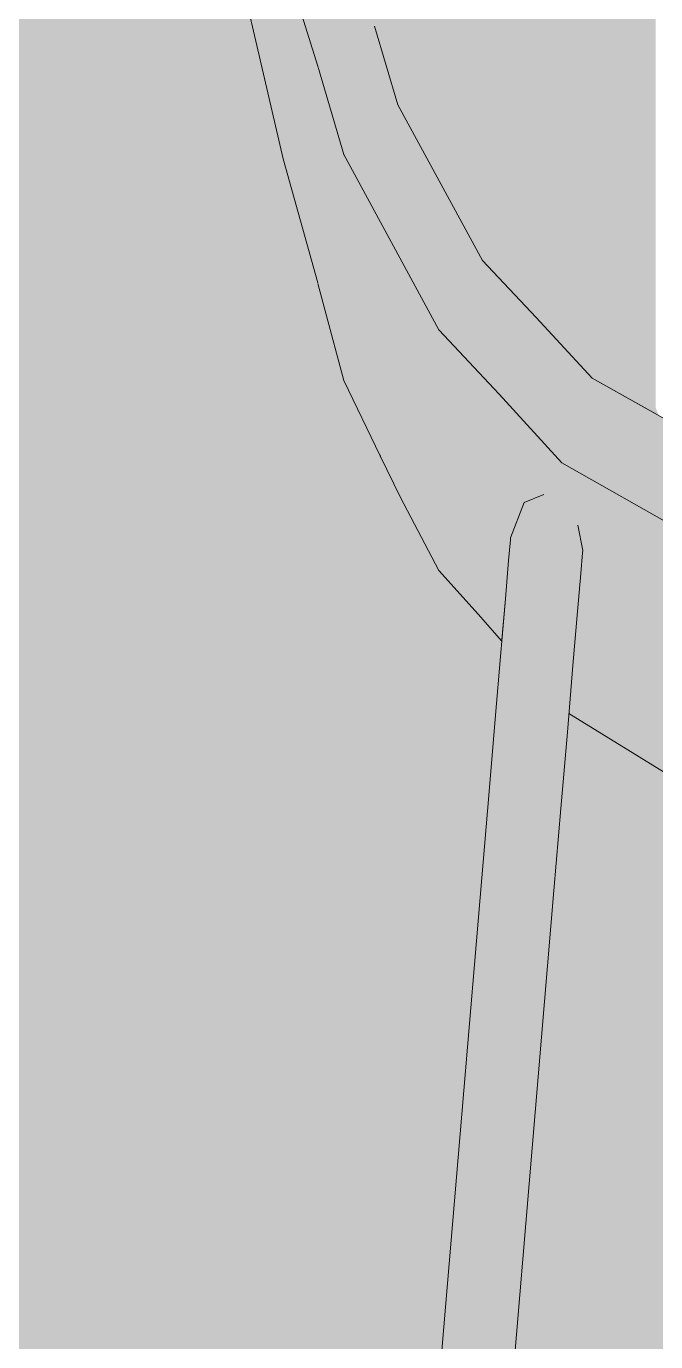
# Model space of a CAD drawing. Header units: centimetres. Extents: x -4381 to 5639, y -3920 to 4826.
# Drawn here: x 74.2782 to 74.3562, y 32.5225 to 32.6855 of the extents above; entities that cross this region are included whole.
import ezdxf
from ezdxf.xclip import XClip

# ---------------------------------------------------------------- set-up
doc = ezdxf.new("R2010")
doc.units = ezdxf.units.CM
doc.header["$MEASUREMENT"] = 0
doc.header["$XCLIPFRAME"] = 0
doc.set_wipeout_variables(frame=1)
doc.linetypes.add('Wipeout_Contour', pattern=[100, 0, -100])
for name, color, linetype in [('01- MOBILIER', 7, 'Continuous'), ('Drawing & Figure', 7, 'Continuous'), ('Structural - Bearing', 7, 'Continuous')]:
    doc.layers.add(name, color=color, linetype=linetype)
for name, color, linetype, lineweight, true_color in [('01- MOBILIER_Pen_No__102', 7, 'Continuous', 5, 0xcccccc), ('01- MOBILIER_Pen_No__112', 7, 'Continuous', 5, 0xd5aaaa), ('01- MOBILIER_Pen_No__160', 7, 'Continuous', 5, 0xdae3bb), ('01- MOBILIER_Pen_No__178', 7, 'Continuous', 5, 0xbda888), ('01- MOBILIER_Pen_No__180', 7, 'Continuous', 5, 0xe2e3c6), ('01- MOBILIER_Pen_No__184', 7, 'Continuous', 5, 0xc5d295), ('01- MOBILIER_Pen_No__186', 7, 'Continuous', 5, 0xe8e8e8), ('01- MOBILIER_Pen_No__62', 7, 'Continuous', 5, 0xaaaaaa), ('03-Personnages.2D_Pen_No__58', 7, 'Continuous', 5, 0xdf0000), ('Structural - Bearing_Pen_No__102', 7, 'Continuous', 5, 0xcccccc)]:
    doc.layers.add(name, color=color, linetype=linetype, lineweight=lineweight, true_color=true_color)
for name, color, linetype, lineweight in [('01- MOBILIER_Pen_No__18', 9, 'Continuous', 5), ('01- MOBILIER_Pen_No__2', 8, 'Continuous', 5), ('01- MOBILIER_Pen_No__7', 7, 'Continuous', 5)]:
    doc.layers.add(name, color=color, linetype=linetype, lineweight=lineweight)

# ---------------------------------------------------------------- blocks, each defined once
blk = doc.blocks.new('Drawing_7_7', base_point=(-363.09186, 32.20361))
at = {"color": 254, "linetype": 'Wipeout_Contour', "lineweight": 0, "ltscale": 325.00867}
blk.add_wipeout([(74.35617, 32.87861), (74.3483, 32.87861), (74.3483, 32.64186), (74.35617, 32.63745)], dxfattribs=at).dxf.layer = '01- MOBILIER'
at = {"color": 254, "linetype": 'Wipeout_Contour', "lineweight": 0, "ltscale": 324.297989}
blk.add_wipeout([(74.30278, 32.20361), (74.30411, 32.20361), (74.33598, 32.58043), (74.33462, 32.58001)], dxfattribs=at).dxf.layer = '01- MOBILIER'
at = {"layer": '01- MOBILIER_Pen_No__186', "linetype": 'Continuous', "ltscale": 10}
blk.add_hatch(color=256, dxfattribs=at).paths.add_polyline_path([(74.35617, 32.87861), (74.3483, 32.87861), (74.3483, 32.64186), (74.35617, 32.63745)])
at = {"layer": '01- MOBILIER_Pen_No__2', "linetype": 'Continuous', "ltscale": 10}
blk.add_hatch(color=256, dxfattribs=at).paths.add_polyline_path([(74.30278, 32.20361), (74.30411, 32.20361), (74.33598, 32.58043), (74.33462, 32.58001)])
at = {"color": 254, "linetype": 'Wipeout_Contour', "lineweight": 0, "ltscale": 406.01142}
blk.add_wipeout([(74.33472, 32.87861), (74.33472, 32.65645), (74.34137, 32.6494), (74.3483, 32.64187), (74.3483, 32.87861)], dxfattribs=at).dxf.layer = '01- MOBILIER'
at = {"color": 254, "linetype": 'Wipeout_Contour', "lineweight": 0, "ltscale": 324.304466}
blk.add_wipeout([(74.30411, 32.20361), (74.30731, 32.20361), (74.33917, 32.58014), (74.33598, 32.58043)], dxfattribs=at).dxf.layer = '01- MOBILIER'
at = {"layer": '01- MOBILIER_Pen_No__186', "linetype": 'Continuous', "ltscale": 10}
blk.add_hatch(color=256, dxfattribs=at).paths.add_polyline_path([(74.33472, 32.87861), (74.33472, 32.65645), (74.34137, 32.6494), (74.3483, 32.64187), (74.3483, 32.87861)])
at = {"layer": '01- MOBILIER_Pen_No__62', "linetype": 'Continuous', "ltscale": 10}
blk.add_hatch(color=256, dxfattribs=at).paths.add_polyline_path([(74.30411, 32.20361), (74.30731, 32.20361), (74.33917, 32.58014), (74.33598, 32.58043)])
at = {"color": 254, "linetype": 'Wipeout_Contour', "lineweight": 0, "ltscale": 324.973976}
blk.add_wipeout([(74.33472, 32.87861), (74.3242, 32.87861), (74.3242, 32.67572), (74.33472, 32.65645)], dxfattribs=at).dxf.layer = '01- MOBILIER'
at = {"color": 254, "linetype": 'Wipeout_Contour', "lineweight": 0, "ltscale": 243.743604}
blk.add_wipeout([(74.36404, 32.63304), (74.3483, 32.64186), (74.34452, 32.6314)], dxfattribs=at).dxf.layer = '01- MOBILIER'
at = {"color": 254, "linetype": 'Wipeout_Contour', "lineweight": 0, "ltscale": 324.313894}
blk.add_wipeout([(74.30731, 32.20361), (74.31052, 32.20361), (74.3423, 32.57931), (74.33917, 32.58014)], dxfattribs=at).dxf.layer = '01- MOBILIER'
at = {"layer": '01- MOBILIER_Pen_No__184', "linetype": 'Continuous', "ltscale": 10}
blk.add_hatch(color=256, dxfattribs=at).paths.add_polyline_path([(74.36404, 32.63304), (74.3483, 32.64186), (74.34452, 32.6314)])
at = {"layer": '01- MOBILIER_Pen_No__186', "linetype": 'Continuous', "ltscale": 10}
for points in [[(74.33472, 32.87861), (74.3242, 32.87861), (74.3242, 32.67572), (74.33472, 32.65645)], [(74.30731, 32.20361), (74.31052, 32.20361), (74.3423, 32.57931), (74.33917, 32.58014)]]:
    blk.add_hatch(color=256, dxfattribs=at).paths.add_polyline_path(points)
at = {"color": 254, "linetype": 'Wipeout_Contour', "lineweight": 0, "ltscale": 324.945987}
blk.add_wipeout([(74.32134, 32.68546), (74.3242, 32.67572), (74.3242, 32.87861), (74.32134, 32.87861)], dxfattribs=at).dxf.layer = '01- MOBILIER'
at = {"color": 254, "linetype": 'Wipeout_Contour', "lineweight": 0, "ltscale": 243.558343}
blk.add_wipeout([(74.3483, 32.64186), (74.34137, 32.6494), (74.33676, 32.63989)], dxfattribs=at).dxf.layer = '01- MOBILIER'
at = {"color": 254, "linetype": 'Wipeout_Contour', "lineweight": 0, "ltscale": 324.321502}
blk.add_wipeout([(74.31052, 32.20361), (74.31185, 32.20361), (74.34356, 32.57842), (74.3423, 32.57931)], dxfattribs=at).dxf.layer = '01- MOBILIER'
at = {"layer": '01- MOBILIER_Pen_No__102', "linetype": 'Continuous', "ltscale": 10}
blk.add_hatch(color=256, dxfattribs=at).paths.add_polyline_path([(74.31052, 32.20361), (74.31185, 32.20361), (74.34356, 32.57842), (74.3423, 32.57931)])
at = {"layer": '01- MOBILIER_Pen_No__184', "linetype": 'Continuous', "ltscale": 10}
blk.add_hatch(color=256, dxfattribs=at).paths.add_polyline_path([(74.3483, 32.64186), (74.34137, 32.6494), (74.33676, 32.63989)])
at = {"layer": '01- MOBILIER_Pen_No__186', "linetype": 'Continuous', "ltscale": 10}
blk.add_hatch(color=256, dxfattribs=at).paths.add_polyline_path([(74.32134, 32.68546), (74.3242, 32.67572), (74.3242, 32.87861), (74.32134, 32.87861)])
at = {"color": 254, "linetype": 'Wipeout_Contour', "lineweight": 0, "ltscale": 243.492346}
blk.add_wipeout([(74.34137, 32.6494), (74.33472, 32.65645), (74.3293, 32.64785)], dxfattribs=at).dxf.layer = '01- MOBILIER'
at = {"color": 254, "linetype": 'Wipeout_Contour', "lineweight": 0, "ltscale": 324.662241}
blk.add_wipeout([(74.33462, 32.58001), (74.33598, 32.58043), (74.33691, 32.59136), (74.33548, 32.59017)], dxfattribs=at).dxf.layer = '01- MOBILIER'
at = {"layer": '01- MOBILIER_Pen_No__184', "linetype": 'Continuous', "ltscale": 10}
blk.add_hatch(color=256, dxfattribs=at).paths.add_polyline_path([(74.34137, 32.6494), (74.33472, 32.65645), (74.3293, 32.64785)])
at = {"layer": '01- MOBILIER_Pen_No__2', "linetype": 'Continuous', "ltscale": 10}
blk.add_hatch(color=256, dxfattribs=at).paths.add_polyline_path([(74.33462, 32.58001), (74.33598, 32.58043), (74.33691, 32.59136), (74.33548, 32.59017)])
at = {"color": 254, "linetype": 'Wipeout_Contour', "lineweight": 0, "ltscale": 243.739063}
blk.add_wipeout([(74.33472, 32.65645), (74.3242, 32.67572), (74.31753, 32.66957)], dxfattribs=at).dxf.layer = '01- MOBILIER'
at = {"color": 254, "linetype": 'Wipeout_Contour', "lineweight": 0, "ltscale": 324.687571}
blk.add_wipeout([(74.33598, 32.58043), (74.33917, 32.58014), (74.34012, 32.59138), (74.33691, 32.59136)], dxfattribs=at).dxf.layer = '01- MOBILIER'
at = {"layer": '01- MOBILIER_Pen_No__180', "linetype": 'Continuous', "ltscale": 10}
blk.add_hatch(color=256, dxfattribs=at).paths.add_polyline_path([(74.33472, 32.65645), (74.3242, 32.67572), (74.31753, 32.66957)])
at = {"layer": '01- MOBILIER_Pen_No__62', "linetype": 'Continuous', "ltscale": 10}
blk.add_hatch(color=256, dxfattribs=at).paths.add_polyline_path([(74.33598, 32.58043), (74.33917, 32.58014), (74.34012, 32.59138), (74.33691, 32.59136)])
at = {"color": 254, "linetype": 'Wipeout_Contour', "lineweight": 0, "ltscale": 243.371535}
blk.add_wipeout([(74.3242, 32.67572), (74.32133, 32.68545), (74.31431, 32.68052)], dxfattribs=at).dxf.layer = '01- MOBILIER'
at = {"color": 254, "linetype": 'Wipeout_Contour', "lineweight": 0, "ltscale": 324.681382}
blk.add_wipeout([(74.33548, 32.59017), (74.33691, 32.59136), (74.33779, 32.60175), (74.33628, 32.59963)], dxfattribs=at).dxf.layer = '01- MOBILIER'
at = {"color": 254, "linetype": 'Wipeout_Contour', "lineweight": 0, "ltscale": 324.665385}
blk.add_wipeout([(74.33917, 32.58014), (74.3423, 32.57931), (74.34323, 32.59023), (74.34012, 32.59138)], dxfattribs=at).dxf.layer = '01- MOBILIER'
at = {"layer": '01- MOBILIER_Pen_No__180', "linetype": 'Continuous', "ltscale": 10}
blk.add_hatch(color=256, dxfattribs=at).paths.add_polyline_path([(74.3242, 32.67572), (74.32133, 32.68545), (74.31431, 32.68052)])
at = {"layer": '01- MOBILIER_Pen_No__186', "linetype": 'Continuous', "ltscale": 10}
blk.add_hatch(color=256, dxfattribs=at).paths.add_polyline_path([(74.33917, 32.58014), (74.3423, 32.57931), (74.34323, 32.59023), (74.34012, 32.59138)])
at = {"layer": '01- MOBILIER_Pen_No__2', "linetype": 'Continuous', "ltscale": 10}
blk.add_hatch(color=256, dxfattribs=at).paths.add_polyline_path([(74.33548, 32.59017), (74.33691, 32.59136), (74.33779, 32.60175), (74.33628, 32.59963)])
at = {"color": 254, "linetype": 'Wipeout_Contour', "lineweight": 0, "ltscale": 324.685724}
blk.add_wipeout([(74.33691, 32.59136), (74.34012, 32.59138), (74.34103, 32.60217), (74.33779, 32.60175)], dxfattribs=at).dxf.layer = '01- MOBILIER'
at = {"color": 254, "linetype": 'Wipeout_Contour', "lineweight": 0, "ltscale": 324.634805}
blk.add_wipeout([(74.3423, 32.57931), (74.34356, 32.57842), (74.34442, 32.58858), (74.34323, 32.59023)], dxfattribs=at).dxf.layer = '01- MOBILIER'
at = {"layer": '01- MOBILIER_Pen_No__102', "linetype": 'Continuous', "ltscale": 10}
blk.add_hatch(color=256, dxfattribs=at).paths.add_polyline_path([(74.3423, 32.57931), (74.34356, 32.57842), (74.34442, 32.58858), (74.34323, 32.59023)])
at = {"layer": '01- MOBILIER_Pen_No__18', "linetype": 'Continuous', "ltscale": 10}
blk.add_hatch(color=256, dxfattribs=at).paths.add_polyline_path([(74.33691, 32.59136), (74.34012, 32.59138), (74.34103, 32.60217), (74.33779, 32.60175)])
at = {"color": 254, "linetype": 'Wipeout_Contour', "lineweight": 0, "ltscale": 324.698262}
blk.add_wipeout([(74.33628, 32.59963), (74.33779, 32.60175), (74.33856, 32.61084), (74.33698, 32.6079)], dxfattribs=at).dxf.layer = '01- MOBILIER'
at = {"color": 254, "linetype": 'Wipeout_Contour', "lineweight": 0, "ltscale": 324.681481}
blk.add_wipeout([(74.34012, 32.59138), (74.34323, 32.59023), (74.34411, 32.60063), (74.34103, 32.60217)], dxfattribs=at).dxf.layer = '01- MOBILIER'
at = {"layer": '01- MOBILIER_Pen_No__186', "linetype": 'Continuous', "ltscale": 10}
blk.add_hatch(color=256, dxfattribs=at).paths.add_polyline_path([(74.34012, 32.59138), (74.34323, 32.59023), (74.34411, 32.60063), (74.34103, 32.60217)])
at = {"layer": '01- MOBILIER_Pen_No__2', "linetype": 'Continuous', "ltscale": 10}
blk.add_hatch(color=256, dxfattribs=at).paths.add_polyline_path([(74.33628, 32.59963), (74.33779, 32.60175), (74.33856, 32.61084), (74.33698, 32.6079)])
at = {"color": 254, "linetype": 'Wipeout_Contour', "lineweight": 0, "ltscale": 324.704197}
blk.add_wipeout([(74.33779, 32.60175), (74.34103, 32.60217), (74.34183, 32.6116), (74.33856, 32.61084)], dxfattribs=at).dxf.layer = '01- MOBILIER'
at = {"color": 254, "linetype": 'Wipeout_Contour', "lineweight": 0, "ltscale": 324.639114}
blk.add_wipeout([(74.34323, 32.59023), (74.34442, 32.58858), (74.34522, 32.59804), (74.34411, 32.60063)], dxfattribs=at).dxf.layer = '01- MOBILIER'
at = {"layer": '01- MOBILIER_Pen_No__102', "linetype": 'Continuous', "ltscale": 10}
for points in [[(74.33779, 32.60175), (74.34103, 32.60217), (74.34183, 32.6116), (74.33856, 32.61084)], [(74.34323, 32.59023), (74.34442, 32.58858), (74.34522, 32.59804), (74.34411, 32.60063)]]:
    blk.add_hatch(color=256, dxfattribs=at).paths.add_polyline_path(points)
at = {"color": 254, "linetype": 'Wipeout_Contour', "lineweight": 0, "ltscale": 324.711883}
blk.add_wipeout([(74.33698, 32.6079), (74.33856, 32.61084), (74.33918, 32.61818), (74.33754, 32.61456)], dxfattribs=at).dxf.layer = '01- MOBILIER'
at = {"color": 254, "linetype": 'Wipeout_Contour', "lineweight": 0, "ltscale": 324.701255}
blk.add_wipeout([(74.34103, 32.60217), (74.34411, 32.60063), (74.34488, 32.60972), (74.34183, 32.6116)], dxfattribs=at).dxf.layer = '01- MOBILIER'
at = {"layer": '01- MOBILIER', "linetype": 'Continuous', "lineweight": 0, "ltscale": 10, "true_color": 0xffffff}
blk.add_hatch(color=7, dxfattribs=at).paths.add_polyline_path([(74.34103, 32.60217), (74.34411, 32.60063), (74.34488, 32.60972), (74.34183, 32.6116)])
at = {"layer": '01- MOBILIER_Pen_No__2', "linetype": 'Continuous', "ltscale": 10}
blk.add_hatch(color=256, dxfattribs=at).paths.add_polyline_path([(74.33698, 32.6079), (74.33856, 32.61084), (74.33918, 32.61818), (74.33754, 32.61456)])
at = {"color": 254, "linetype": 'Wipeout_Contour', "lineweight": 0, "ltscale": 324.719486}
blk.add_wipeout([(74.33856, 32.61084), (74.34183, 32.6116), (74.34247, 32.6192), (74.33918, 32.61818)], dxfattribs=at).dxf.layer = '01- MOBILIER'
at = {"color": 254, "linetype": 'Wipeout_Contour', "lineweight": 0, "ltscale": 324.660521}
blk.add_wipeout([(74.34411, 32.60063), (74.34522, 32.59804), (74.34591, 32.6063), (74.34488, 32.60972)], dxfattribs=at).dxf.layer = '01- MOBILIER'
at = {"layer": '01- MOBILIER_Pen_No__102', "linetype": 'Continuous', "ltscale": 10}
for points in [[(74.33856, 32.61084), (74.34183, 32.6116), (74.34247, 32.6192), (74.33918, 32.61818)], [(74.34411, 32.60063), (74.34522, 32.59804), (74.34591, 32.6063), (74.34488, 32.60972)]]:
    blk.add_hatch(color=256, dxfattribs=at).paths.add_polyline_path(points)
at = {"color": 254, "linetype": 'Wipeout_Contour', "lineweight": 0, "ltscale": 324.722003}
blk.add_wipeout([(74.33754, 32.61456), (74.33918, 32.61818), (74.33962, 32.62338), (74.33794, 32.6193)], dxfattribs=at).dxf.layer = '01- MOBILIER'
at = {"color": 254, "linetype": 'Wipeout_Contour', "lineweight": 0, "ltscale": 324.718463}
blk.add_wipeout([(74.34183, 32.6116), (74.34488, 32.60972), (74.3455, 32.61705), (74.34247, 32.6192)], dxfattribs=at).dxf.layer = '01- MOBILIER'
at = {"layer": '01- MOBILIER', "linetype": 'Continuous', "lineweight": 0, "ltscale": 10, "true_color": 0xffffff}
blk.add_hatch(color=7, dxfattribs=at).paths.add_polyline_path([(74.34183, 32.6116), (74.34488, 32.60972), (74.3455, 32.61705), (74.34247, 32.6192)])
at = {"layer": '01- MOBILIER_Pen_No__2', "linetype": 'Continuous', "ltscale": 10}
blk.add_hatch(color=256, dxfattribs=at).paths.add_polyline_path([(74.33754, 32.61456), (74.33918, 32.61818), (74.33962, 32.62338), (74.33794, 32.6193)])
at = {"color": 254, "linetype": 'Wipeout_Contour', "lineweight": 0, "ltscale": 324.730974}
blk.add_wipeout([(74.33918, 32.61818), (74.34247, 32.6192), (74.34293, 32.6246), (74.33962, 32.62338)], dxfattribs=at).dxf.layer = '01- MOBILIER'
at = {"color": 254, "linetype": 'Wipeout_Contour', "lineweight": 0, "ltscale": 324.681288}
blk.add_wipeout([(74.34488, 32.60972), (74.34591, 32.6063), (74.34648, 32.61297), (74.3455, 32.61705)], dxfattribs=at).dxf.layer = '01- MOBILIER'
at = {"layer": '01- MOBILIER_Pen_No__102', "linetype": 'Continuous', "ltscale": 10}
for points in [[(74.33918, 32.61818), (74.34247, 32.6192), (74.34293, 32.6246), (74.33962, 32.62338)], [(74.34488, 32.60972), (74.34591, 32.6063), (74.34648, 32.61297), (74.3455, 32.61705)]]:
    blk.add_hatch(color=256, dxfattribs=at).paths.add_polyline_path(points)
at = {"color": 254, "linetype": 'Wipeout_Contour', "lineweight": 0, "ltscale": 324.729449}
blk.add_wipeout([(74.33794, 32.6193), (74.33962, 32.62338), (74.33986, 32.62619), (74.33816, 32.62186)], dxfattribs=at).dxf.layer = '01- MOBILIER'
at = {"color": 254, "linetype": 'Wipeout_Contour', "lineweight": 0, "ltscale": 324.732465}
blk.add_wipeout([(74.34247, 32.6192), (74.3455, 32.61705), (74.34594, 32.62225), (74.34293, 32.6246)], dxfattribs=at).dxf.layer = '01- MOBILIER'
at = {"layer": '01- MOBILIER', "linetype": 'Continuous', "lineweight": 0, "ltscale": 10, "true_color": 0xffffff}
blk.add_hatch(color=7, dxfattribs=at).paths.add_polyline_path([(74.34247, 32.6192), (74.3455, 32.61705), (74.34594, 32.62225), (74.34293, 32.6246)])
at = {"layer": '01- MOBILIER_Pen_No__2', "linetype": 'Continuous', "ltscale": 10}
blk.add_hatch(color=256, dxfattribs=at).paths.add_polyline_path([(74.33794, 32.6193), (74.33962, 32.62338), (74.33986, 32.62619), (74.33816, 32.62186)])
at = {"color": 254, "linetype": 'Wipeout_Contour', "lineweight": 0, "ltscale": 324.739912}
blk.add_wipeout([(74.33986, 32.62619), (74.33962, 32.62338), (74.34293, 32.6246), (74.34317, 32.62751)], dxfattribs=at).dxf.layer = '01- MOBILIER'
at = {"color": 254, "linetype": 'Wipeout_Contour', "lineweight": 0, "ltscale": 324.701874}
blk.add_wipeout([(74.3455, 32.61705), (74.34648, 32.61297), (74.34688, 32.6177), (74.34594, 32.62225)], dxfattribs=at).dxf.layer = '01- MOBILIER'
at = {"layer": '01- MOBILIER_Pen_No__102', "linetype": 'Continuous', "ltscale": 10}
for points in [[(74.33986, 32.62619), (74.33962, 32.62338), (74.34293, 32.6246), (74.34317, 32.62751)], [(74.3455, 32.61705), (74.34648, 32.61297), (74.34688, 32.6177), (74.34594, 32.62225)]]:
    blk.add_hatch(color=256, dxfattribs=at).paths.add_polyline_path(points)
at = {"color": 254, "linetype": 'Wipeout_Contour', "lineweight": 0, "ltscale": 406.020428}
blk.add_wipeout([(74.34317, 32.62751), (74.34293, 32.6246), (74.34594, 32.62225), (74.34616, 32.62496), (74.34452, 32.62606)], dxfattribs=at).dxf.layer = '01- MOBILIER'
at = {"layer": '01- MOBILIER', "linetype": 'Continuous', "lineweight": 0, "ltscale": 10, "true_color": 0xffffff}
blk.add_hatch(color=7, dxfattribs=at).paths.add_polyline_path([(74.34317, 32.62751), (74.34293, 32.6246), (74.34594, 32.62225), (74.34616, 32.62496), (74.34452, 32.62606)])
at = {"color": 254, "linetype": 'Wipeout_Contour', "lineweight": 0, "ltscale": 324.70698}
blk.add_wipeout([(74.34594, 32.62225), (74.34688, 32.6177), (74.3471, 32.62026), (74.34621, 32.62489)], dxfattribs=at).dxf.layer = '01- MOBILIER'
at = {"layer": '01- MOBILIER_Pen_No__102', "linetype": 'Continuous', "ltscale": 10}
blk.add_hatch(color=256, dxfattribs=at).paths.add_polyline_path([(74.34594, 32.62225), (74.34688, 32.6177), (74.3471, 32.62026), (74.34621, 32.62489)])
at = {"color": 254, "linetype": 'Wipeout_Contour', "lineweight": 0, "ltscale": 243.381033}
blk.add_wipeout([(74.36404, 32.63304), (74.34452, 32.6314), (74.36214, 32.62142)], dxfattribs=at).dxf.layer = '01- MOBILIER'
at = {"layer": '01- MOBILIER_Pen_No__112', "linetype": 'Continuous', "ltscale": 10}
blk.add_hatch(color=256, dxfattribs=at).paths.add_polyline_path([(74.36404, 32.63304), (74.34452, 32.6314), (74.36214, 32.62142)])
at = {"color": 254, "linetype": 'Wipeout_Contour', "lineweight": 0, "ltscale": 243.546491}
blk.add_wipeout([(74.3483, 32.64186), (74.33676, 32.63989), (74.34452, 32.6314)], dxfattribs=at).dxf.layer = '01- MOBILIER'
at = {"layer": '01- MOBILIER_Pen_No__184', "linetype": 'Continuous', "ltscale": 10}
blk.add_hatch(color=256, dxfattribs=at).paths.add_polyline_path([(74.3483, 32.64186), (74.33676, 32.63989), (74.34452, 32.6314)])
at = {"color": 254, "linetype": 'Wipeout_Contour', "lineweight": 0, "ltscale": 243.596673}
blk.add_wipeout([(74.34137, 32.6494), (74.3293, 32.64785), (74.33676, 32.63989)], dxfattribs=at).dxf.layer = '01- MOBILIER'
at = {"color": 254, "linetype": 'Wipeout_Contour', "lineweight": 0, "ltscale": 732.252342}
blk.add_wipeout([(74.34452, 32.62606), (74.34616, 32.62496), (74.34652, 32.62366), (74.34712, 32.62052), (74.34541, 32.60036), (74.35822, 32.59246), (74.36214, 32.58998), (74.36214, 32.62142), (74.34452, 32.6314)], dxfattribs=at).dxf.layer = '01- MOBILIER'
at = {"layer": '01- MOBILIER_Pen_No__112', "linetype": 'Continuous', "ltscale": 10}
blk.add_hatch(color=256, dxfattribs=at).paths.add_polyline_path([(74.34452, 32.62606), (74.34616, 32.62496), (74.34652, 32.62366), (74.34712, 32.62052), (74.34541, 32.60036), (74.35822, 32.59246), (74.36214, 32.58998), (74.36214, 32.62142), (74.34452, 32.6314)])
at = {"layer": '01- MOBILIER_Pen_No__184', "linetype": 'Continuous', "ltscale": 10}
blk.add_hatch(color=256, dxfattribs=at).paths.add_polyline_path([(74.34137, 32.6494), (74.3293, 32.64785), (74.33676, 32.63989)])
at = {"layer": '01- MOBILIER_Pen_No__7', "linetype": 'Continuous', "ltscale": 10}
for p, q in [((74.34652, 32.62367), (74.34712, 32.62052)), ((74.34688, 32.6177), (74.3471, 32.62026)), ((74.3471, 32.62026), (74.34712, 32.62052)), ((74.34648, 32.61297), (74.34688, 32.6177)), ((74.34591, 32.6063), (74.34648, 32.61297))]:
    blk.add_line(p, q, dxfattribs=at)
at = {"color": 254, "linetype": 'Wipeout_Contour', "lineweight": 0, "ltscale": 243.346295}
blk.add_wipeout([(74.33472, 32.65645), (74.31753, 32.66957), (74.3293, 32.64785)], dxfattribs=at).dxf.layer = '01- MOBILIER'
at = {"layer": '01- MOBILIER_Pen_No__160', "linetype": 'Continuous', "ltscale": 10}
blk.add_hatch(color=256, dxfattribs=at).paths.add_polyline_path([(74.33472, 32.65645), (74.31753, 32.66957), (74.3293, 32.64785)])
at = {"color": 254, "linetype": 'Wipeout_Contour', "lineweight": 0, "ltscale": 243.741141}
blk.add_wipeout([(74.3242, 32.67572), (74.31431, 32.68052), (74.31753, 32.66957)], dxfattribs=at).dxf.layer = '01- MOBILIER'
at = {"color": 254, "linetype": 'Wipeout_Contour', "lineweight": 0, "ltscale": 811.155981}
blk.add_wipeout([(74.3293, 32.61804), (74.33416, 32.61263), (74.3371, 32.6093), (74.33818, 32.62211), (74.33988, 32.62647), (74.34229, 32.62744), (74.34452, 32.62606), (74.34452, 32.6314), (74.33676, 32.63989), (74.3293, 32.64785)], dxfattribs=at).dxf.layer = '01- MOBILIER'
at = {"layer": '01- MOBILIER_Pen_No__112', "linetype": 'Continuous', "ltscale": 10}
blk.add_hatch(color=256, dxfattribs=at).paths.add_polyline_path([(74.3293, 32.61804), (74.33416, 32.61263), (74.3371, 32.6093), (74.33818, 32.62211), (74.33988, 32.62647), (74.34229, 32.62744), (74.34452, 32.62606), (74.34452, 32.6314), (74.33676, 32.63989), (74.3293, 32.64785)])
at = {"layer": '01- MOBILIER_Pen_No__180', "linetype": 'Continuous', "ltscale": 10}
blk.add_hatch(color=256, dxfattribs=at).paths.add_polyline_path([(74.3242, 32.67572), (74.31431, 32.68052), (74.31753, 32.66957)])
at = {"layer": '01- MOBILIER_Pen_No__7', "linetype": 'Continuous', "ltscale": 10}
for p, q in [((74.36214, 32.62142), (74.34452, 32.6314)), ((74.33818, 32.62211), (74.33988, 32.62647)), ((74.33988, 32.62647), (74.3423, 32.62745)), ((74.33794, 32.6193), (74.33816, 32.62186)), ((74.33816, 32.62186), (74.33818, 32.62211))]:
    blk.add_line(p, q, dxfattribs=at)
at = {"color": 254, "linetype": 'Wipeout_Contour', "lineweight": 0, "ltscale": 567.446469}
blk.add_wipeout([(74.31753, 32.66957), (74.31753, 32.64157), (74.32204, 32.63226), (74.32455, 32.62709), (74.3293, 32.61804), (74.3293, 32.62689), (74.3293, 32.64785)], dxfattribs=at).dxf.layer = '01- MOBILIER'
at = {"layer": '01- MOBILIER_Pen_No__178', "linetype": 'Continuous', "ltscale": 10}
blk.add_hatch(color=256, dxfattribs=at).paths.add_polyline_path([(74.31753, 32.66957), (74.31753, 32.64157), (74.32204, 32.63226), (74.32455, 32.62709), (74.3293, 32.61804), (74.3293, 32.62689), (74.3293, 32.64785)])
at = {"color": 254, "linetype": 'Wipeout_Contour', "lineweight": 0, "ltscale": 324.71967}
blk.add_wipeout([(74.31431, 32.68052), (74.31431, 32.65362), (74.31753, 32.64157), (74.31753, 32.66957)], dxfattribs=at).dxf.layer = '01- MOBILIER'
at = {"layer": '01- MOBILIER_Pen_No__178', "linetype": 'Continuous', "ltscale": 10}
blk.add_hatch(color=256, dxfattribs=at).paths.add_polyline_path([(74.31431, 32.68052), (74.31431, 32.65362), (74.31753, 32.64157), (74.31753, 32.66957)])
at = {"color": 254, "linetype": 'Wipeout_Contour', "lineweight": 0, "ltscale": 243.611918}
blk.add_wipeout([(74.32134, 32.68546), (74.30999, 32.69424), (74.31432, 32.68053)], dxfattribs=at).dxf.layer = '01- MOBILIER'
at = {"layer": '01- MOBILIER_Pen_No__180', "linetype": 'Continuous', "ltscale": 10}
blk.add_hatch(color=256, dxfattribs=at).paths.add_polyline_path([(74.32134, 32.68546), (74.30999, 32.69424), (74.31432, 32.68053)])
at = {"color": 254, "linetype": 'Wipeout_Contour', "lineweight": 0, "ltscale": 324.731343}
blk.add_wipeout([(74.30999, 32.66903), (74.31431, 32.65367), (74.31431, 32.68052), (74.30999, 32.69424)], dxfattribs=at).dxf.layer = '01- MOBILIER'
at = {"layer": '01- MOBILIER_Pen_No__178', "linetype": 'Continuous', "ltscale": 10}
blk.add_hatch(color=256, dxfattribs=at).paths.add_polyline_path([(74.30999, 32.66903), (74.31431, 32.65367), (74.31431, 32.68052), (74.30999, 32.69424)])
at = {"color": 254, "linetype": 'Wipeout_Contour', "lineweight": 0, "ltscale": 324.754022}
blk.add_wipeout([(74.30268, 32.72252), (74.30268, 32.70069), (74.30999, 32.66903), (74.30999, 32.69424)], dxfattribs=at).dxf.layer = '01- MOBILIER'
at = {"layer": '01- MOBILIER_Pen_No__178', "linetype": 'Continuous', "ltscale": 10}
blk.add_hatch(color=256, dxfattribs=at).paths.add_polyline_path([(74.30268, 32.72252), (74.30268, 32.70069), (74.30999, 32.66903), (74.30999, 32.69424)])
at = {"color": 254, "linetype": 'Wipeout_Contour', "lineweight": 0, "ltscale": 1618.654542}
blk.add_wipeout([(74.28911, 32.87861), (73.96688, 32.87861), (73.96688, 32.20361), (74.30278, 32.20361), (74.3371, 32.6093), (74.33416, 32.61263), (74.3293, 32.61804), (74.32455, 32.62709), (74.32215, 32.63204), (74.31753, 32.64157), (74.31431, 32.65362), (74.30999, 32.66903), (74.30268, 32.70069), (74.29674, 32.73307), (74.29222, 32.76601), (74.28913, 32.79936), (74.28749, 32.83296), (74.28737, 32.85416), (74.28784, 32.85872), (74.28798, 32.86435)], dxfattribs=at).dxf.layer = 'Structural - Bearing'
at = {"layer": 'Structural - Bearing_Pen_No__102', "linetype": 'Continuous', "ltscale": 10}
blk.add_hatch(color=256, dxfattribs=at).paths.add_polyline_path([(74.28911, 32.87861), (73.96688, 32.87861), (73.96688, 32.20361), (74.30278, 32.20361), (74.3371, 32.6093), (74.33416, 32.61263), (74.3293, 32.61804), (74.32455, 32.62709), (74.32215, 32.63204), (74.31753, 32.64157), (74.31431, 32.65362), (74.30999, 32.66903), (74.30268, 32.70069), (74.29674, 32.73307), (74.29222, 32.76601), (74.28913, 32.79936), (74.28749, 32.83296), (74.28737, 32.85416), (74.28784, 32.85872), (74.28798, 32.86435)])
at = {"layer": '01- MOBILIER_Pen_No__7', "linetype": 'Continuous', "ltscale": 10}
for p, q in [((74.32455, 32.62709), (74.3293, 32.61804)), ((74.33754, 32.61456), (74.33794, 32.6193)), ((74.3293, 32.61804), (74.33416, 32.61263)), ((74.33698, 32.6079), (74.33754, 32.61456)), ((74.33416, 32.61263), (74.3371, 32.6093))]:
    blk.add_line(p, q, dxfattribs=at)
at = {"color": 254, "linetype": 'Wipeout_Contour', "lineweight": 0, "ltscale": 5476.785242}
blk.add_wipeout([(76.51688, 35.40361), (73.96688, 35.40361), (73.96688, 32.93361), (74.30455, 32.93361), (74.30945, 32.93859), (74.31431, 32.94284), (74.31752, 32.94424), (74.33472, 32.95179), (74.3483, 32.95581), (74.35617, 32.95882), (74.37708, 32.96297), (74.38738, 32.96537), (74.40103, 32.96701), (74.41993, 32.96994), (74.4254, 32.9702), (74.45006, 32.97225), (74.45341, 32.97265), (74.47491, 32.97297), (74.48737, 32.97361), (74.49982, 32.97297), (74.52133, 32.97265), (74.52467, 32.97225), (74.54934, 32.9702), (74.55481, 32.96994), (74.5737, 32.96701), (74.58735, 32.96537), (74.59765, 32.96297), (74.61857, 32.95877), (74.62643, 32.95581), (74.63991, 32.95185), (74.65721, 32.94424), (74.66043, 32.94285), (74.66529, 32.93859), (74.67018, 32.93361), (74.91688, 32.93361), (74.91688, 32.90861), (74.82188, 32.90861), (74.82938, 32.9066), (74.83487, 32.90111), (74.83688, 32.89361), (74.83688, 32.63255), (74.83846, 32.63304), (74.84619, 32.64186), (74.85035, 32.6494), (74.85609, 32.65645), (74.86815, 32.67572), (74.87341, 32.68546), (74.88288, 32.69879), (74.90188, 32.7263), (74.91337, 32.7433), (74.92383, 32.75419), (74.95018, 32.78217), (74.96196, 32.79483), (74.98131, 32.81004), (75.00363, 32.82773), (75.02006, 32.83736), (75.04864, 32.85416), (75.04958, 32.85174), (75.05618, 32.85564), (75.05472, 32.85926), (75.0613, 32.86465), (75.08005, 32.88013), (75.10098, 32.89394), (75.11386, 32.90255), (75.11688, 32.90412), (75.11688, 34.30361), (76.51688, 34.30361)], dxfattribs=at).dxf.layer = 'Structural - Bearing'
at = {"color": 254, "linetype": 'Wipeout_Contour', "lineweight": 0, "ltscale": 2036.123766}
blk.add_wipeout([(74.34541, 32.60036), (74.31185, 32.20361), (74.66289, 32.20361), (74.62932, 32.60036), (74.61651, 32.59246), (74.61259, 32.58998), (74.60318, 32.5881), (74.59827, 32.58692), (74.57462, 32.58286), (74.56666, 32.58155), (74.54572, 32.57913), (74.53498, 32.57797), (74.5166, 32.57688), (74.50324, 32.57618), (74.48737, 32.57612), (74.47149, 32.57618), (74.45813, 32.57688), (74.43976, 32.57797), (74.42901, 32.57913), (74.40807, 32.58155), (74.40011, 32.58286), (74.37646, 32.58692), (74.37155, 32.58801), (74.36214, 32.58998), (74.35822, 32.59246)], dxfattribs=at).dxf.layer = 'Structural - Bearing'
at = {"layer": '03-Personnages.2D_Pen_No__58', "linetype": 'Continuous', "lineweight": 0, "ltscale": 10, "true_color": 0x6f0000}
h = blk.add_hatch(color=16, dxfattribs=at)
h.paths.add_polyline_path([(74.56519, 33.48711, 0.110454), (74.55173, 33.51304, -0.06524), (74.54586, 33.52161, -0.134888), (74.54438, 33.53299, -0.000983), (74.54481, 33.53679, 0.057571), (74.5464, 33.58949, 0.081331), (74.53892, 33.61764, -0.057507), (74.53392, 33.6338, -0.013239), (74.53015, 33.65547, 0.042967), (74.51688, 33.71513, 0.114223), (74.48035, 33.7758, 0.087309), (74.44666, 33.79627, 0.105816), (74.41781, 33.80037, -0.071056), (74.39567, 33.803, 0.039667), (74.38466, 33.80501, 0.096123), (74.37287, 33.80361, 0.070364), (74.35812, 33.79579, -0.007428), (74.34123, 33.78495, 0.028878), (74.31319, 33.76596, 0.048212), (74.30288, 33.7562, 0.091494), (74.29668, 33.74588, 0.10311), (74.29524, 33.72952, 0.025752), (74.29808, 33.71045, -0.021324), (74.30094, 33.69186, -0.075681), (74.30039, 33.67446, -0.057463), (74.29341, 33.65542, 0.01904), (74.28947, 33.64632, 0.058268), (74.28706, 33.63702, 0.159329), (74.29208, 33.61509, -0.056607), (74.30217, 33.5922), (74.29714, 33.58585), (74.29212, 33.5795, 0.057269), (74.28715, 33.57061, 0.079718), (74.28533, 33.56313, 0.181536), (74.28872, 33.5519, 0.321903), (74.29423, 33.51951, -0.118153), (74.28981, 33.52784, -0.178428), (74.29208, 33.5484, 0.078874), (74.30189, 33.54285, 0.119185), (74.30875, 33.53255, -0.315291), (74.31803, 33.48711, -0.097264), (74.30989, 33.476, 0.259585), (74.30269, 33.44995, -0.174678), (74.27798, 33.44371, 0.20637), (74.30436, 33.44436, 0.014707), (74.30599, 33.43979), (74.31015, 33.42866), (74.31431, 33.41753, 0.13451), (74.30203, 33.40106, 0.106021), (74.2979, 33.37996, 0.101373), (74.30508, 33.34981), (74.30413, 33.34287), (74.30319, 33.33592, -0.040422), (74.29022, 33.33963, -0.048333), (74.27973, 33.34453, -0.110226), (74.27168, 33.3517, -0.003314), (74.26915, 33.35555, 0.15444), (74.2494, 33.3721, 0.071442), (74.22016, 33.37929, -0.078328), (74.18751, 33.38762, 0.04133), (74.1808, 33.39013, 0.080673), (74.17506, 33.39093, 0.087373), (74.17295, 33.3905, 0.144102), (74.17155, 33.38939, 0.143885), (74.17101, 33.38753, 0.086477), (74.17149, 33.38484, 0.10618), (74.07965, 33.37648, -0.065494), (74.07338, 33.3754, 0.039381), (74.07097, 33.37515, 0.114006), (74.06894, 33.37421, 0.094153), (74.06706, 33.37189, 0.042599), (74.06507, 33.36746, 0.037507), (74.06001, 33.3519, 0.053923), (74.05919, 33.34506, 0.086703), (74.0602, 33.33892, -0.045888), (74.06098, 33.33569, -0.011323), (74.0615, 33.33176, 0.023294), (74.06251, 33.325, 0.077692), (74.06477, 33.31866, 0.141299), (74.06942, 33.31406, 0.132134), (74.0776, 33.31249, -0.009795), (74.10679, 33.31319, 0.198907), (74.11166, 33.30205, 0.121634), (74.11632, 33.29946, 0.056754), (74.12182, 33.29849, 0.047639), (74.12832, 33.29857, 0.101819), (74.13104, 33.29292, 0.288884), (74.14158, 33.28883, 0.12922), (74.14612, 33.29123, 0.038918), (74.14979, 33.29516, -0.015273), (74.15187, 33.29752, -0.055115), (74.15399, 33.29937, -0.247496), (74.15897, 33.29995, -0.00462), (74.16093, 33.29914, 0.069508), (74.17915, 33.29369, 0.222605), (74.20074, 33.29995, -0.119933), (74.20933, 33.30518, -0.221469), (74.23203, 33.30205, -0.008741), (74.25388, 33.28682, -0.008414), (74.2744, 33.27144, 0.013898), (74.30436, 33.24918, 0.068381), (74.29808, 33.17752, 0.050531), (74.29078, 33.16596, 0.067726), (74.28694, 33.15552, 0.161245), (74.28768, 33.14554), (74.29114, 33.14066, 0.048902), (74.28907, 33.11839, -0.060499), (74.27935, 33.0565, -0.06117), (74.2703, 33.03075, 0.052307), (74.26664, 33.02414, 0.075255), (74.26499, 33.01842, 0.074879), (74.26507, 33.0157, 0.111622), (74.26608, 33.01335, 0.009331), (74.25767, 32.97704, 0.050547), (74.236, 32.77683, -0.036792), (74.23376, 32.74543, 0.028903), (74.2301, 32.71304, 0.04419), (74.23074, 32.69689, 0.09217), (74.23478, 32.68362, 0.003193), (74.24088, 32.67287, -0.015099), (74.25344, 32.64994, -0.055997), (74.26194, 32.62795, -0.014008), (74.2662, 32.60589, 0.009789), (74.26982, 32.58601, 0.03677), (74.29027, 32.51303, -0.020532), (74.32344, 32.41725, -0.033377), (74.33539, 32.3653, -0.033964), (74.33738, 32.3429, -0.063636), (74.33564, 32.32464, -0.033022), (74.31897, 32.28567, -0.019797), (74.30819, 32.26621, -0.028729), (74.29843, 32.25166, -0.033406), (74.29355, 32.24604, -0.07916), (74.28907, 32.24259, -0.116349), (74.26194, 32.23631, 0.307623), (74.24591, 32.22517, 0.030495), (74.24575, 32.22205, 0.034769), (74.24592, 32.21931, 0.078845), (74.24661, 32.21683, 0.127489), (74.242, 32.21609, 0.185474), (74.23941, 32.21361, 0.101194), (74.23896, 32.21139, -0.016642), (74.23883, 32.20883, 0.061697), (74.23883, 32.20537, 0.087559), (74.23946, 32.20361), (74.3586, 32.20361, -0.062218), (74.376, 32.20432, 0.010276), (74.38862, 32.20361), (74.41046, 32.20361, 0.037582), (74.42571, 32.20529, 0.098861), (74.4365, 32.20919, 0.048851), (74.45633, 32.20787, 0.060862), (74.47291, 32.21004, 0.135967), (74.48663, 32.2175, 0.06016), (74.48796, 32.21874, 0.061248), (74.49105, 32.22325, 0.101856), (74.49701, 32.24674), (74.49701, 32.27249, 0.075482), (74.49614, 32.27806, 0.112789), (74.49408, 32.28189, 0.207883), (74.49008, 32.28363), (74.48035, 32.28363, 0.12445), (74.47755, 32.31077, -0.159813), (74.47813, 32.40422, 0.0101), (74.48731, 32.43253, 0.035364), (74.5103, 32.53405, 0.088467), (74.50684, 32.68614, -0.003772), (74.50295, 32.70195, -0.007005), (74.49637, 32.73145, -0.055118), (74.4915, 32.77056, -0.032582), (74.5089, 32.9118), (74.51307, 32.94554), (74.51724, 32.97927, 0.100335), (74.5395, 33.04884, 0.052909), (74.53793, 33.10006, 0.026569), (74.53402, 33.12212, 0.057452), (74.52908, 33.1372, -0.029227), (74.5229, 33.15187, 0.024378), (74.52019, 33.15869, 0.069847), (74.51651, 33.16433, 0.001637), (74.51516, 33.16584, -0.128422), (74.50608, 33.18448, -0.023427), (74.50434, 33.19522, 0.011139), (74.5037, 33.19981, 0.052243), (74.50284, 33.2032, 0.060906), (74.50222, 33.20436, 0.098), (74.50143, 33.20513, 0.114394), (74.50042, 33.20547, 0.087247), (74.49914, 33.20535, -0.034873), (74.48732, 33.23388, -0.074707), (74.48454, 33.25473, 0.168279), (74.49054, 33.25509, 0.120983), (74.49598, 33.25886, 0.096096), (74.50123, 33.26798, 0.021684), (74.51706, 33.31614, 0.014317), (74.52062, 33.32847, 0.058189), (74.52769, 33.37998, 0.057732), (74.53853, 33.39137, 0.15773), (74.54993, 33.41894, -0.073992), (74.5525, 33.43175, -0.023101), (74.55773, 33.44447, 0.046259), (74.56515, 33.46432, 0.121214)])
h.paths.add_polyline_path([(74.30262, 33.57013, 0.06206), (74.2914, 33.55674, -0.096738), (74.29007, 33.56246, -0.138124), (74.29136, 33.5676, -0.047226), (74.30381, 33.58372, -0.076533)], flags=0)
h.paths.add_polyline_path([(74.30123, 33.54502, -0.082619), (74.29398, 33.55216, -0.045996), (74.30086, 33.56178, 0.107716)], flags=0)
h.paths.add_polyline_path([(74.40737, 32.68494, -0.092874), (74.42215, 32.63264, -0.023327), (74.42807, 32.53485, -0.073657), (74.41836, 32.40857, -0.054272), (74.40955, 32.38445, -0.065462), (74.4054, 32.37783, -0.049654), (74.38959, 32.46276, 0.052022), (74.36872, 32.59965, 0.046379), (74.35304, 32.64545, -0.145524), (74.34515, 32.69579, -0.118599), (74.3738, 32.81134, -0.044333), (74.37763, 32.79974, -0.043029), (74.38367, 32.76294, 0.102741)], flags=0)
at = {"layer": 'Structural - Bearing_Pen_No__102', "linetype": 'Continuous', "ltscale": 10}
blk.add_hatch(color=256, dxfattribs=at).paths.add_polyline_path([(74.34541, 32.60036), (74.31185, 32.20361), (74.66289, 32.20361), (74.62932, 32.60036), (74.61651, 32.59246), (74.61259, 32.58998), (74.60318, 32.5881), (74.59827, 32.58692), (74.57462, 32.58286), (74.56666, 32.58155), (74.54572, 32.57913), (74.53498, 32.57797), (74.5166, 32.57688), (74.50324, 32.57618), (74.48737, 32.57612), (74.47149, 32.57618), (74.45813, 32.57688), (74.43976, 32.57797), (74.42901, 32.57913), (74.40807, 32.58155), (74.40011, 32.58286), (74.37646, 32.58692), (74.37155, 32.58801), (74.36214, 32.58998), (74.35822, 32.59246)])
at = {"layer": '01- MOBILIER_Pen_No__7', "linetype": 'Continuous', "ltscale": 10}
for p, q in [((74.30268, 32.70069), (74.30999, 32.66903)), ((74.31432, 32.68053), (74.30999, 32.69424)), ((74.3242, 32.67572), (74.32133, 32.68545)), ((74.31753, 32.66957), (74.31431, 32.68052)), ((74.33472, 32.65645), (74.3242, 32.67572)), ((74.30999, 32.66903), (74.31431, 32.65367)), ((74.3293, 32.64785), (74.31753, 32.66957)), ((74.34137, 32.6494), (74.33472, 32.65645)), ((74.31431, 32.65362), (74.31753, 32.64157)), ((74.3483, 32.64186), (74.34137, 32.6494)), ((74.33676, 32.63989), (74.3293, 32.64785)), ((74.31753, 32.64157), (74.32204, 32.63226)), ((74.36404, 32.63304), (74.3483, 32.64186)), ((74.34452, 32.6314), (74.33676, 32.63989)), ((74.3221, 32.63202), (74.32201, 32.63239)), ((74.32201, 32.63239), (74.3221, 32.63202)), ((74.32204, 32.63226), (74.32455, 32.62709)), ((74.33628, 32.59963), (74.33698, 32.6079)), ((74.34522, 32.59804), (74.34591, 32.6063)), ((74.33548, 32.59017), (74.33628, 32.59963)), ((74.34541, 32.60036), (74.35822, 32.59246)), ((74.34442, 32.58858), (74.34522, 32.59804)), ((74.33462, 32.58001), (74.33548, 32.59017)), ((74.34356, 32.57842), (74.34442, 32.58858)), ((74.30278, 32.20361), (74.33462, 32.58001)), ((74.31185, 32.20361), (74.34356, 32.57842))]:
    blk.add_line(p, q, dxfattribs=at)

msp = doc.modelspace()

# ---------------------------------------------------------------- block references
at = {"layer": 'Drawing & Figure', "color": 151, "linetype": 'Continuous', "lineweight": 5, "ltscale": 10, "true_color": 0x80c2ff}
ref = msp.add_blockref('Drawing_7_7', (-363.09186, 32.20361), dxfattribs=at)
XClip(ref).set_block_clipping_path([(51.7463984619, 23.6253966175), (100.4426918859, 45.1170657245)])

doc.saveas('drawing.dxf')
